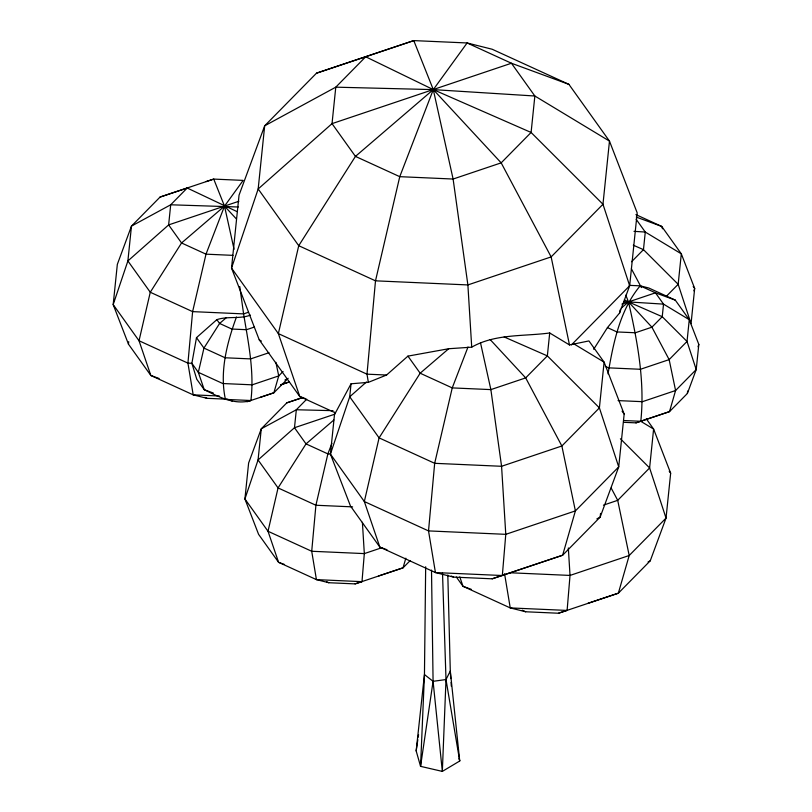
<?xml version="1.0" encoding="UTF-8"?>
<svg xmlns="http://www.w3.org/2000/svg" width="812" height="812" viewBox="0 0 812 812"><rect width="100%" height="100%" fill="white"/><g stroke="black" fill="none" stroke-linecap="round" stroke-linejoin="round"><path stroke-width="1.22" d="M425.671 566.776L424.453 674.559L420.555 766.345L442.337 771.4L459.724 761.017L450.295 671.037L447.818 575.008M442.52 573.181L446.001 679.553L442.337 771.4L433.08 681.319L431.507 570.095M250.431 315.127C239.794 319.258 227.847 315.939 216.865 319.634L196.494 337.65L191.876 363.299L196.778 379.265L204.238 389.699C218.469 396.672 234.597 405.432 250.908 400.519C254.46 371.48 248.289 342.39 243.59 313.889L239.773 286.545M302.074 397.718L286.819 402.843L261.271 428.807L248.624 463.002L244.919 498.964L258.581 534.326L278.577 562.31L316.426 579.626L328.779 582.722L355.077 583.889L361.99 581.656L364.324 553.601L362.396 522.299M456.385 577.048L462.992 586.294L510.24 607.914L525.648 611.771L558.483 613.233L567.111 610.431L570.024 575.424L568.329 547.948M608.026 373.875C613.314 343.232 619.708 310.357 640.171 285.834L648.808 288.006L675.279 300.115L689.266 319.684L698.817 344.41L696.219 369.561L687.378 393.475L669.514 411.623L635.969 422.859L623.707 422.311M227.857 399.24L207.009 398.316L193.195 394.855L150.849 375.479L128.469 344.166L128.722 341.679M351.058 383.782L349.718 396.794L330.423 454.091L350.479 506.028L379.854 547.115L435.435 572.562L453.563 577.099L492.194 578.814L562.635 555.235L600.159 517.112L618.724 466.89L624.164 414.079L604.108 362.142L588.933 340.918L569.486 344.938L549.704 332.981C523.73 336.493 495.31 333.62 471.721 347.16L448.701 348.734L407.939 356.123L386.563 375.032L368.354 382.35L351.058 383.782L335.447 412.872L299.79 396.55L259.231 339.812L231.532 268.082L239.043 195.164L264.682 125.809L316.507 73.171L413.775 40.6L467.113 42.965L492.153 49.238L568.918 84.367L609.477 141.105L637.176 212.835L629.665 285.753L619.607 312.955L607.447 327.601L593.694 349.272M549.704 332.981L547.349 355.889L525.679 377.895L490.874 389.608L452.243 387.903L420.159 373.215L407.939 356.123M600.545 513.407L600.159 517.112L596.871 518.898M646.271 418.789L653.609 429.061L670.661 473.203L666.033 518.097L650.26 560.787L618.358 593.186L558.483 613.233M687.378 393.475L687.632 391.059M433.08 681.319L420.555 766.345L416.17 750.917L424.453 674.559L433.08 681.319L446.001 679.553L450.295 671.037L450.802 678.619M416.17 750.917L417.835 739.681M418.21 737.184L418.576 734.687M619.607 312.955L620.063 310.022M405.827 558.179L403.046 567.832L355.077 583.889M693.874 290.838L694.676 288.453L681.309 253.831L661.729 226.436L635.897 214.612M698.015 346.785L698.817 344.41M236.444 317.035C226.964 342.999 219.433 371.815 225.421 399.392L250.908 400.519M331.895 443.443L327.875 453.888L315.909 505.247L311.717 551.267L316.426 579.626L361.99 581.656M468.006 346.998L452.243 387.903L434.674 463.317L428.523 530.906L435.435 572.562L502.334 575.525L505.774 534.337L501.572 466.291L490.874 389.608L480.511 342.826M159.071 378.493L150.849 375.479L139.025 340.746L150.271 292.249L181.553 242.971L224.508 206.126L243.164 180.396L213.739 179.087L160.076 197.052L131.473 226.101L117.334 264.367L113.183 304.601L128.469 344.166M237.013 211.607L187.217 188.019L170.703 204.786L131.473 226.101L127.89 260.946L113.183 304.601L139.025 340.746L187.927 363.126L191.876 363.299L198.331 372.332L204.238 389.699L213.302 393.028M283.073 371.49L278.729 375.905L252.207 384.827L222.782 383.528L198.331 372.332L203.954 348.084L219.595 323.45L225.98 317.979M288.169 378.27L273.867 392.795L247.041 401.778M306.743 399.179L296.329 409.755L261.271 428.807L258.064 459.947L244.919 498.964L268.011 531.271L278.577 562.31L284.484 564.482M631.574 261.738L643.469 249.649L645.276 232.049L636.09 219.199M571.425 344.907L629.665 285.753L602.971 204.259L609.477 141.105L534.854 96.009L511.428 63.245L467.113 42.965L433.293 89.614L355.443 156.391L298.735 245.701L278.364 333.61L299.79 396.55L305.657 398.702M666.084 296.583L678.162 284.312L681.309 253.831L645.276 232.049L633.989 231.339M410.09 560.676L403.046 567.832L378.788 575.911M366.425 382.016L349.718 396.794L379.092 437.881L434.674 463.317L501.572 466.291L561.863 445.991L599.398 407.878L604.108 362.142L573.445 343.618M333.854 420.007L306.022 443.89L278.059 487.921L268.011 531.271L311.717 551.267L364.324 553.601L382.107 547.623M448.701 348.734L420.159 373.215L379.092 437.881L364.334 501.542L379.854 547.115L386.989 549.744M621.139 308.245L628.508 301.922L655.457 292.827L675.279 300.115M284.9 380.046L287.083 378.859M648.067 561.975L650.26 560.787M238.88 201.274L168.632 224.904L127.89 260.946L150.271 292.249L192.617 311.625L243.59 313.889L248.299 312.305M254.268 327.094L246.533 329.702L231.816 329.043L219.595 323.45L216.865 319.634M268.985 352.723L250.614 358.904L225.127 357.777L203.954 348.084L196.494 337.65M635.969 422.859L669.514 411.623L675.584 390.521L669.149 359.614L651.914 327.185L628.508 301.922L625.819 295.162M603.448 505.135L617.709 500.334L649.61 467.935L653.609 429.061L640.688 421.255M492.194 578.814L562.635 555.235L575.393 510.9L561.863 445.991L525.679 377.895L490.174 339.578M621.931 304.135L628.508 301.922L663.526 304.124L689.266 319.684L687.023 341.456L696.219 369.561L675.584 390.521L642.434 401.676L618.064 400.6M334.899 414.15L294.482 427.731L258.064 459.947L278.059 487.921L315.909 505.247L352.611 506.871M316.507 73.171L413.775 40.6L433.293 89.614L453.106 179.036L467.885 284.931L471.721 347.16M160.076 197.052L187.217 188.019M260.297 397.312L273.867 392.795L278.729 375.905L275.897 362.304M286.819 402.843L302.998 397.464M588.071 603.275L618.358 593.186L629.198 555.509L617.709 500.334L611.192 488.063M206.004 181.594L213.739 179.087L224.508 206.126L234.069 249.304M623.586 301.8L628.508 301.922L662.237 316.7L687.023 341.456L669.149 359.614L640.435 369.277L608.574 367.856L605.376 366.395M333.022 410.669L296.329 409.755L294.482 427.731L306.022 443.89L327.875 453.888L330.382 453.999M232.983 255.364L206.004 254.166L181.553 242.971L168.632 224.904L170.703 204.786L238.312 206.999M629.138 285.347L640.171 285.834L655.457 292.827L663.526 304.124L662.237 316.7L651.914 327.185L635.339 332.758L616.947 331.946L607.447 327.601M386.563 375.032L366.994 374.17L278.364 333.61L231.532 268.082L258.175 188.963L264.682 125.809L335.782 87.168L365.704 56.779L433.293 89.614L531.099 132.468L602.971 204.259L551.145 256.907L467.885 284.931L375.499 280.83L298.735 245.701L258.175 188.963L332.027 123.637L511.428 63.245L568.918 84.367M219.301 396.012L193.195 394.855L187.927 363.126L192.617 311.625L206.004 254.166L224.508 206.126L236.424 218.986M623.646 420.525L640.8 421.286C645.032 381.224 637.349 340.888 628.508 301.922L624.398 299.922M509.408 572.734L570.024 575.424L629.198 555.509L666.033 518.097L649.61 467.935L620.409 438.764M567.111 610.431L510.24 607.914L504.567 573.729M636.283 217.088L661.729 226.436L662.521 228.771M471.254 589.319L462.992 586.294L459.795 576.896M633.289 245.194L643.469 249.649L678.162 284.312L691.053 323.653L694.676 288.453L693.215 286.413M504.171 336.96L547.349 355.889L599.398 407.878L618.724 466.89L575.393 510.9L505.774 534.337L428.523 530.906L364.334 501.542L330.423 454.091L334.737 412.242L335.447 412.872M230.1 400.103L232.323 401.118M204.786 397.301L207.009 398.316M451.279 576.053L453.563 577.099M522.238 610.208L525.648 611.771M326.475 581.676L328.779 582.722M259.231 339.812L261.393 341.121M669.22 471.193L670.661 473.203M622.073 411.156L624.164 414.079M631.381 268.752L641.378 287.58M459.054 758.641L459.724 761.017L446.001 679.553M569.486 344.938L551.145 256.907L501.177 162.857L433.293 89.614L335.782 87.168L332.027 123.637L355.443 156.391L399.758 176.671L453.106 179.036L501.177 162.857L531.099 132.468L534.854 96.009L433.293 89.614L399.758 176.671L375.499 280.83L366.994 374.17L368.354 382.35M451.066 682.405L451.32 686.201M288.93 382.056L280.688 384.827L288.93 382.046"/></g></svg>
